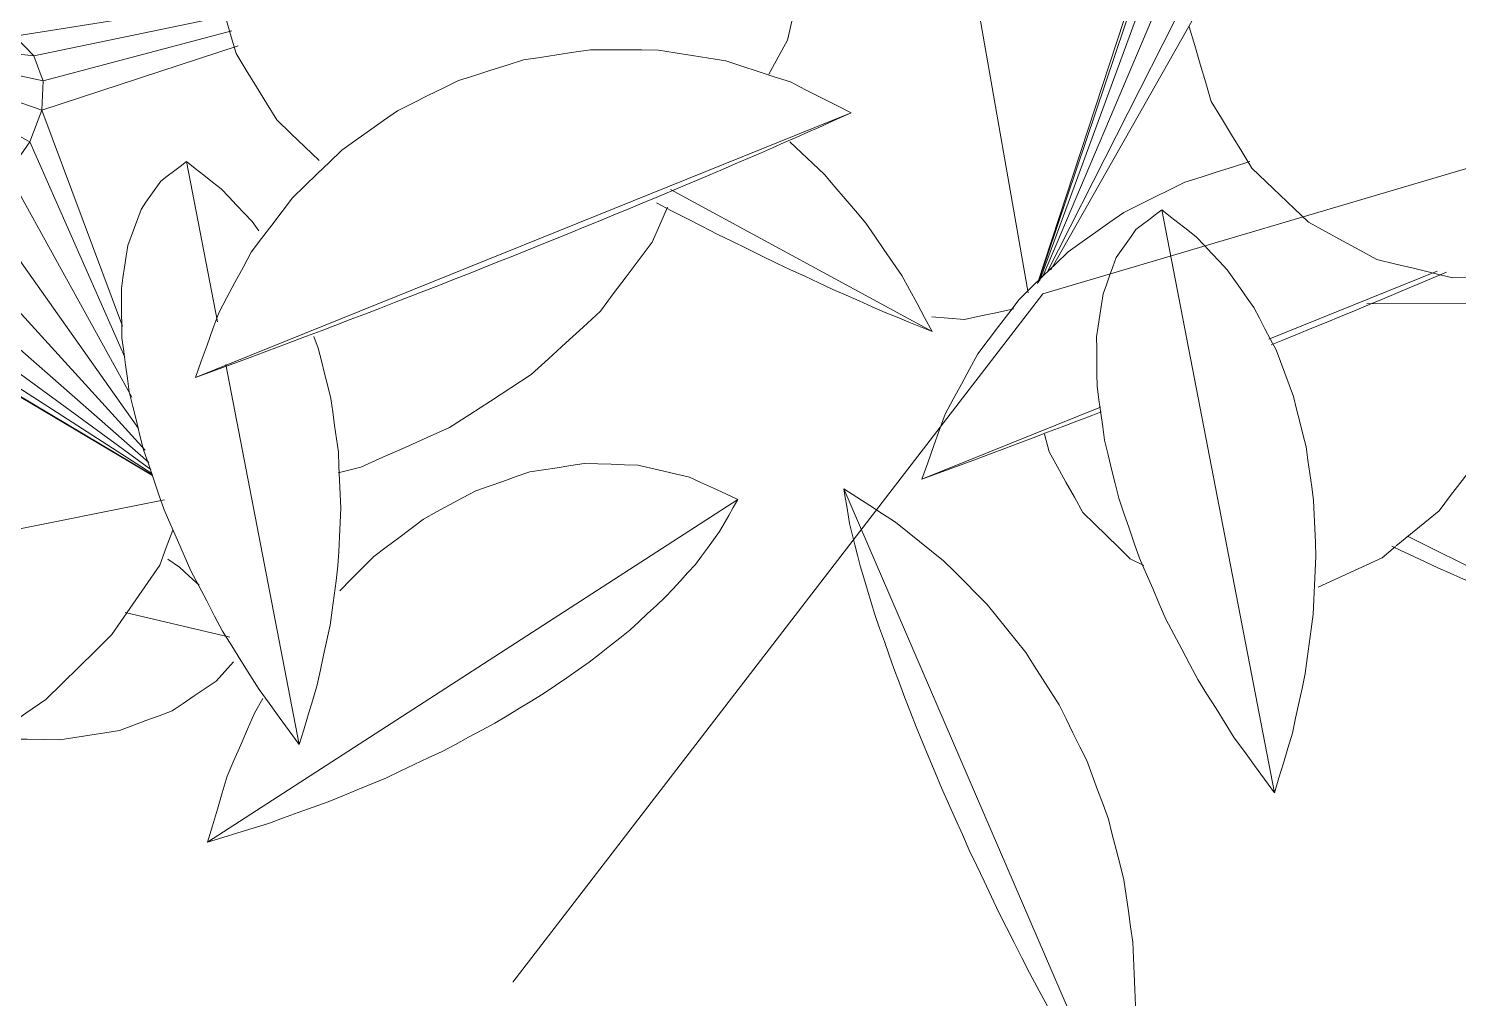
# Model space of a CAD drawing. Header units: metres. Extents: x -18.34 to -13.25, y -25.49 to -16.26.
# Drawn here: x -17.0612 to -16.9721, y -21.227 to -21.1666 of the extents above; entities that cross this region are included whole.
import ezdxf

# ---------------------------------------------------------------- set-up
doc = ezdxf.new("R2010")
doc.units = ezdxf.units.M
doc.layers.add('Importações nas famílias', color=7, linetype='Continuous', lineweight=5)
doc.layers.add('Vegetação', color=7, linetype='Continuous', lineweight=5)

# ---------------------------------------------------------------- blocks, each defined once
blk = doc.blocks.new('Planta_pergolado_12200 - plantas pergolado_skp_Component_12-V768-Pavimento 02 - Executivo')
at = {"layer": 'Importações nas famílias', "color": 9}
for p, q in [((0.53565, 0.113133), (0.531066, 0.089431)), ((0.536835, 0.088419), (0.536563, 0.087691)), ((0.53055, 0.086759), (0.528619, 0.076777)), ((0.533117, 0.081098), (0.532701, 0.08051))]:
    blk.add_line(p, q, dxfattribs=at)
at = {"layer": 'Importações nas famílias', "color": 9, "flags": 128}
for points in [[(0.533144, 0.109699), (0.533771, 0.110558), (0.534397, 0.111416), (0.535024, 0.112274), (0.53565, 0.113133)], [(0.53565, 0.113133), (0.535928, 0.112202), (0.536206, 0.111271), (0.536484, 0.110339), (0.536762, 0.109408)], [(0.53087, 0.106057), (0.531439, 0.106968), (0.532007, 0.107878), (0.532576, 0.108789), (0.533144, 0.109699)], [(0.536762, 0.109408), (0.536964, 0.108476), (0.537166, 0.107545), (0.537368, 0.106613), (0.537569, 0.105681)], [(0.528881, 0.102292), (0.529378, 0.103234), (0.529876, 0.104175), (0.530373, 0.105116), (0.53087, 0.106057)], [(0.537569, 0.105681), (0.537692, 0.104758), (0.537816, 0.103836), (0.537939, 0.102914), (0.538062, 0.101991)], [(0.527224, 0.098493), (0.527638, 0.099443), (0.528053, 0.100393), (0.528467, 0.101342), (0.528881, 0.102292)], [(0.538062, 0.101991), (0.538105, 0.101089), (0.538148, 0.100186), (0.538192, 0.099284), (0.538235, 0.098381)], [(0.525937, 0.094747), (0.526259, 0.095684), (0.526581, 0.09662), (0.526902, 0.097556), (0.527224, 0.098493)], [(0.538235, 0.098381), (0.538198, 0.097508), (0.538161, 0.096635), (0.538124, 0.095763), (0.538086, 0.09489)], [(0.525052, 0.091144), (0.525273, 0.092045), (0.525494, 0.092946), (0.525716, 0.093847), (0.525937, 0.094747)], [(0.538086, 0.09489), (0.537969, 0.094057), (0.537852, 0.093223), (0.537735, 0.09239), (0.537618, 0.091557)], [(0.524588, 0.087768), (0.524704, 0.088612), (0.52482, 0.089456), (0.524936, 0.0903), (0.525052, 0.091144)], [(0.537618, 0.091557), (0.537422, 0.090772), (0.537226, 0.089988), (0.537031, 0.089203), (0.536835, 0.088419)], [(0.524556, 0.084698), (0.524564, 0.085466), (0.524572, 0.086233), (0.52458, 0.087001), (0.524588, 0.087768)], [(0.524958, 0.082006), (0.524857, 0.082679), (0.524757, 0.083352), (0.524656, 0.084025), (0.524556, 0.084698)], [(0.525783, 0.079755), (0.525577, 0.080318), (0.525371, 0.080881), (0.525164, 0.081443), (0.524958, 0.082006)], [(0.532701, 0.08051), (0.532221, 0.080001), (0.53174, 0.079491), (0.53126, 0.078982), (0.53078, 0.078473)], [(0.527013, 0.077998), (0.526706, 0.078438), (0.526398, 0.078877), (0.526091, 0.079316), (0.525783, 0.079755)], [(0.53078, 0.078473), (0.530239, 0.078049), (0.529699, 0.077625), (0.529159, 0.077201), (0.528619, 0.076777)], [(0.528619, 0.076777), (0.528218, 0.077082), (0.527816, 0.077388), (0.527415, 0.077693), (0.527013, 0.077998)]]:
    blk.add_lwpolyline(points, dxfattribs=at)
blk = doc.blocks.new('Planta_pergolado_12200 - plantas pergolado_skp_Component_12-V769-Pavimento 02 - Executivo')
at = {"layer": 'Importações nas famílias', "color": 9}
blk.add_line((0.575112, 0.087381), (0.5588, 0.078517), dxfattribs=at)
at = {"layer": 'Importações nas famílias', "color": 9, "flags": 128}
for points in [[(0.572186, 0.086186), (0.572917, 0.086484), (0.573649, 0.086783), (0.57438, 0.087082), (0.575112, 0.087381)], [(0.575112, 0.087381), (0.574639, 0.086507), (0.574165, 0.085634), (0.573692, 0.08476), (0.573218, 0.083887)], [(0.568923, 0.084749), (0.569739, 0.085109), (0.570554, 0.085468), (0.57137, 0.085827), (0.572186, 0.086186)], [(0.565402, 0.083106), (0.566282, 0.083517), (0.567163, 0.083928), (0.568043, 0.084339), (0.568923, 0.084749)], [(0.573218, 0.083887), (0.572656, 0.083068), (0.572094, 0.082249), (0.571533, 0.08143), (0.570971, 0.080611)], [(0.561704, 0.081294), (0.562628, 0.081747), (0.563553, 0.0822), (0.564477, 0.082653), (0.565402, 0.083106)], [(0.557916, 0.079357), (0.558863, 0.079841), (0.55981, 0.080325), (0.560757, 0.08081), (0.561704, 0.081294)], [(0.570971, 0.080611), (0.570327, 0.079855), (0.569683, 0.0791), (0.569039, 0.078344), (0.568396, 0.077589)], [(0.568396, 0.077589), (0.567677, 0.076905), (0.566958, 0.076222), (0.56624, 0.075538)]]:
    blk.add_lwpolyline(points, dxfattribs=at)
blk = doc.blocks.new('Planta_pergolado_12200 - plantas pergolado_skp_Component_17-V3016-Pavimento 02 - Executivo')
at = {"layer": 'Importações nas famílias', "color": 9, "flags": 128}
for points in [[(0.56722, -0.064466), (0.566935, -0.065648), (0.56665, -0.066831), (0.566366, -0.068013), (0.566081, -0.069195)], [(0.53171, -0.070028), (0.531366, -0.068861), (0.531022, -0.067694), (0.530678, -0.066527), (0.530335, -0.06536)], [(0.566081, -0.069195), (0.565501, -0.070263), (0.56492, -0.071331)], [(0.534244, -0.074182), (0.533611, -0.073143), (0.532977, -0.072105), (0.532344, -0.071066), (0.53171, -0.070028)], [(0.536885, -0.076699), (0.536005, -0.07586), (0.535124, -0.075021), (0.534244, -0.074182)]]:
    blk.add_lwpolyline(points, dxfattribs=at)
blk = doc.blocks.new('Planta_pergolado_12200 - plantas pergolado_skp_Component_16-V3017-Pavimento 02 - Executivo')
blk.add_blockref('Planta_pergolado_12200 - plantas pergolado_skp_Component_17-V3016-Pavimento 02 - Executivo', (0, 0))
at = {"extrusion": (0, 0, -1), "zscale": -1, "rotation": 180}
for name in ['Planta_pergolado_12200 - plantas pergolado_skp_Component_12-V769-Pavimento 02 - Executivo', 'Planta_pergolado_12200 - plantas pergolado_skp_Component_12-V768-Pavimento 02 - Executivo']:
    blk.add_blockref(name, (0, 0), dxfattribs=at)
blk = doc.blocks.new('Planta_pergolado_12200 - plantas pergolado_skp_Component_12-V581-Pavimento 02 - Executivo')
at = {"layer": 'Importações nas famílias', "color": 9}
blk.add_line((0.287062, 0.249305), (0.327945, 0.232805), dxfattribs=at)
at = {"layer": 'Importações nas famílias', "color": 9, "flags": 128}
for points in [[(0.288505, 0.24527), (0.288144, 0.246278), (0.287783, 0.247287), (0.287422, 0.248296), (0.287062, 0.249305)], [(0.287062, 0.249305), (0.287911, 0.248994), (0.28876, 0.248682), (0.289609, 0.248371), (0.290459, 0.248059)], [(0.290459, 0.248059), (0.291342, 0.247729), (0.292225, 0.247399), (0.293108, 0.247069), (0.293991, 0.246738)], [(0.293991, 0.246738), (0.294898, 0.246393), (0.295805, 0.246047), (0.296712, 0.245702), (0.297619, 0.245357)], [(0.290539, 0.241506), (0.29003, 0.242447), (0.289522, 0.243388), (0.289013, 0.244329), (0.288505, 0.24527)], [(0.297619, 0.245357), (0.29854, 0.245), (0.299461, 0.244643), (0.300382, 0.244286), (0.301303, 0.243929)], [(0.301303, 0.243929), (0.302227, 0.243565), (0.303152, 0.243201), (0.304076, 0.242837), (0.305001, 0.242473)], [(0.305001, 0.242473), (0.305919, 0.242105), (0.306837, 0.241738), (0.307755, 0.24137), (0.308673, 0.241003)], [(0.293118, 0.238101), (0.292473, 0.238952), (0.291828, 0.239803), (0.291184, 0.240654), (0.290539, 0.241506)], [(0.308673, 0.241003), (0.309574, 0.240636), (0.310476, 0.240269), (0.311377, 0.239902), (0.312278, 0.239536)], [(0.312278, 0.239536), (0.313153, 0.239174), (0.314027, 0.238812), (0.314902, 0.23845), (0.315776, 0.238088)], [(0.29618, 0.235136), (0.295414, 0.235877), (0.294649, 0.236618), (0.293883, 0.23736), (0.293118, 0.238101)], [(0.315776, 0.238088), (0.316614, 0.237735), (0.317452, 0.237382), (0.31829, 0.237029), (0.319128, 0.236675)], [(0.319128, 0.236675), (0.31992, 0.236335), (0.320712, 0.235995), (0.321504, 0.235655), (0.322296, 0.235314)], [(0.299653, 0.23268), (0.298785, 0.233294), (0.297916, 0.233908), (0.297048, 0.234522), (0.29618, 0.235136)], [(0.322296, 0.235314), (0.323034, 0.23499), (0.323771, 0.234667), (0.324509, 0.234343), (0.325246, 0.234019)], [(0.325246, 0.234019), (0.325921, 0.233715), (0.326595, 0.233412), (0.32727, 0.233108), (0.327945, 0.232805)], [(0.303457, 0.230791), (0.302506, 0.231263), (0.301555, 0.231735), (0.300604, 0.232208), (0.299653, 0.23268)], [(0.327945, 0.232805), (0.326997, 0.232324), (0.326049, 0.231843), (0.325101, 0.231363), (0.324153, 0.230882)], [(0.307501, 0.229512), (0.30649, 0.229832), (0.305479, 0.230152), (0.304468, 0.230471), (0.303457, 0.230791)], [(0.324153, 0.230882), (0.323144, 0.230553), (0.322135, 0.230225), (0.321126, 0.229896), (0.320117, 0.229568)], [(0.311692, 0.228875), (0.310644, 0.229034), (0.309597, 0.229194), (0.308549, 0.229353), (0.307501, 0.229512)], [(0.320117, 0.229568), (0.31907, 0.229399), (0.318023, 0.229231), (0.316977, 0.229062), (0.31593, 0.228894)], [(0.31593, 0.228894), (0.314871, 0.228889), (0.313811, 0.228884), (0.312752, 0.22888), (0.311692, 0.228875)]]:
    blk.add_lwpolyline(points, dxfattribs=at)
blk = doc.blocks.new('Planta_pergolado_12200 - plantas pergolado_skp_Component_12-V565-Pavimento 02 - Executivo')
at = {"layer": 'Importações nas famílias', "color": 9}
blk.add_line((0.01251, 0.297857), (0.005479, 0.261501), dxfattribs=at)
at = {"layer": 'Importações nas famílias', "color": 9, "flags": 128}
for points in [[(0.010004, 0.294424), (0.010631, 0.295282), (0.011257, 0.29614), (0.011884, 0.296999), (0.01251, 0.297857)], [(0.01251, 0.297857), (0.012788, 0.296926), (0.013066, 0.295995), (0.013344, 0.295064), (0.013622, 0.294133)], [(0.00773, 0.290782), (0.008299, 0.291692), (0.008867, 0.292603), (0.009436, 0.293513), (0.010004, 0.294424)], [(0.013622, 0.294133), (0.013824, 0.293201), (0.014026, 0.292269), (0.014228, 0.291337), (0.014429, 0.290405)], [(0.005741, 0.287017), (0.006238, 0.287958), (0.006736, 0.288899), (0.007233, 0.28984), (0.00773, 0.290782)], [(0.014429, 0.290405), (0.014552, 0.289483), (0.014676, 0.28856), (0.014799, 0.287638), (0.014922, 0.286716)], [(0.004084, 0.283217), (0.004498, 0.284167), (0.004913, 0.285117), (0.005327, 0.286067), (0.005741, 0.287017)], [(0.014922, 0.286716), (0.014965, 0.285813), (0.015008, 0.28491), (0.015052, 0.284008), (0.015095, 0.283105)], [(0.002797, 0.279472), (0.003119, 0.280408), (0.003441, 0.281344), (0.003762, 0.282281), (0.004084, 0.283217)], [(0.015095, 0.283105), (0.015058, 0.282232), (0.015021, 0.28136), (0.014984, 0.280487), (0.014946, 0.279614)], [(0.001912, 0.275869), (0.002133, 0.276769), (0.002354, 0.27767), (0.002576, 0.278571), (0.002797, 0.279472)], [(0.014946, 0.279614), (0.014829, 0.278781), (0.014712, 0.277948), (0.014595, 0.277114), (0.014478, 0.276281)], [(0.001448, 0.272493), (0.001564, 0.273337), (0.00168, 0.274181), (0.001796, 0.275025), (0.001912, 0.275869)], [(0.014478, 0.276281), (0.014282, 0.275496), (0.014086, 0.274712), (0.013891, 0.273927), (0.013695, 0.273143)], [(0.013695, 0.273143), (0.013423, 0.272416), (0.01315, 0.271689), (0.012878, 0.270962), (0.012606, 0.270235)], [(0.001416, 0.269422), (0.001424, 0.27019), (0.001432, 0.270957), (0.00144, 0.271725), (0.001448, 0.272493)], [(0.012606, 0.270235), (0.01226, 0.269573), (0.011914, 0.268912), (0.011568, 0.26825), (0.011223, 0.267589)], [(0.001818, 0.26673), (0.001717, 0.267403), (0.001617, 0.268076), (0.001516, 0.268749), (0.001416, 0.269422)], [(0.011223, 0.267589), (0.010807, 0.267), (0.010392, 0.266411), (0.009977, 0.265823), (0.009561, 0.265234)], [(0.002643, 0.264479), (0.002437, 0.265042), (0.002231, 0.265605), (0.002024, 0.266168), (0.001818, 0.26673)], [(0.009561, 0.265234), (0.009081, 0.264725), (0.0086, 0.264216), (0.00812, 0.263707), (0.00764, 0.263197)], [(0.003873, 0.262723), (0.003566, 0.263162), (0.003258, 0.263601), (0.002951, 0.26404), (0.002643, 0.264479)], [(0.00764, 0.263197), (0.007099, 0.262773), (0.006559, 0.262349), (0.006019, 0.261925), (0.005479, 0.261501)], [(0.005479, 0.261501), (0.005078, 0.261807), (0.004676, 0.262112), (0.004275, 0.262417), (0.003873, 0.262723)]]:
    blk.add_lwpolyline(points, dxfattribs=at)
blk = doc.blocks.new('Planta_pergolado_12200 - plantas pergolado_skp_Component_17-V3029-Pavimento 02 - Executivo')
at = {"layer": 'Importações nas famílias', "color": 9, "flags": 128}
for points in [[(0.592515, -0.073039), (0.592171, -0.071872), (0.591827, -0.070705), (0.591483, -0.069538), (0.591139, -0.06837)], [(0.595049, -0.077193), (0.594416, -0.076154), (0.593782, -0.075116), (0.593148, -0.074077), (0.592515, -0.073039)], [(0.59857, -0.080549), (0.59769, -0.07971), (0.596809, -0.078871), (0.595929, -0.078032), (0.595049, -0.077193)], [(0.602837, -0.082879), (0.60177, -0.082297), (0.600703, -0.081714), (0.599636, -0.081132), (0.59857, -0.080549)], [(0.607559, -0.084025), (0.606378, -0.083738), (0.605198, -0.083452), (0.604017, -0.083166), (0.602837, -0.082879)], [(0.612415, -0.083907), (0.611201, -0.083937), (0.609987, -0.083966), (0.608773, -0.083995), (0.607559, -0.084025)]]:
    blk.add_lwpolyline(points, dxfattribs=at)
blk = doc.blocks.new('Planta_pergolado_12200 - plantas pergolado_skp_Component_16-V3030-Pavimento 02 - Executivo')
blk.add_blockref('Planta_pergolado_12200 - plantas pergolado_skp_Component_17-V3029-Pavimento 02 - Executivo', (0, 0))
at = {"extrusion": (0, 0, -1), "rotation": 180}
for name, p, zscale in [('Planta_pergolado_12200 - plantas pergolado_skp_Component_12-V581-Pavimento 02 - Executivo', (-0.242118, 0.159072), -1), ('Planta_pergolado_12200 - plantas pergolado_skp_Component_12-V565-Pavimento 02 - Executivo', (-0.583945, 0.181713), -0.9999999999999998)]:
    blk.add_blockref(name, p, dxfattribs=dict(at, zscale=zscale))
blk = doc.blocks.new('Planta_pergolado_12200 - plantas pergolado_skp_Component_12-V592-Pavimento 02 - Executivo')
at = {"layer": 'Importações nas famílias', "color": 9}
for p, q in [((0.332351, 0.255643), (0.343477, 0.251153)), ((0.342909, 0.251694), (0.343528, 0.251455)), ((0.353982, 0.246913), (0.364483, 0.242675)), ((0.364418, 0.243013), (0.365062, 0.242737))]:
    blk.add_line(p, q, dxfattribs=at)
at = {"layer": 'Importações nas famílias', "color": 9, "flags": 128}
for points in [[(0.333794, 0.251608), (0.333434, 0.252616), (0.333073, 0.253625), (0.332712, 0.254634), (0.332351, 0.255643)], [(0.332351, 0.255643), (0.333201, 0.255332), (0.33405, 0.25502), (0.334899, 0.254709), (0.335748, 0.254397)], [(0.335748, 0.254397), (0.336631, 0.254067), (0.337514, 0.253737), (0.338397, 0.253407), (0.33928, 0.253076)], [(0.33928, 0.253076), (0.340187, 0.252731), (0.341095, 0.252385), (0.342002, 0.25204), (0.342909, 0.251694)], [(0.335829, 0.247843), (0.33532, 0.248785), (0.334812, 0.249726), (0.334303, 0.250667), (0.333794, 0.251608)], [(0.338407, 0.244439), (0.337763, 0.24529), (0.337118, 0.246141), (0.336474, 0.246992), (0.335829, 0.247843)], [(0.354119, 0.247277), (0.354864, 0.246974), (0.355766, 0.246607), (0.356667, 0.24624), (0.357568, 0.245874)], [(0.357568, 0.245874), (0.358442, 0.245512), (0.359317, 0.24515), (0.360191, 0.244788), (0.361066, 0.244426)], [(0.341469, 0.241474), (0.340704, 0.242215), (0.339938, 0.242956), (0.339173, 0.243698), (0.338407, 0.244439)], [(0.361066, 0.244426), (0.361904, 0.244073), (0.362742, 0.24372), (0.36358, 0.243367), (0.364418, 0.243013)], [(0.344943, 0.239018), (0.344075, 0.239632), (0.343206, 0.240246), (0.342338, 0.24086), (0.341469, 0.241474)], [(0.348747, 0.237129), (0.347796, 0.237601), (0.346845, 0.238073), (0.345894, 0.238546), (0.344943, 0.239018)], [(0.352791, 0.23585), (0.35178, 0.23617), (0.350769, 0.23649), (0.349758, 0.236809), (0.348747, 0.237129)]]:
    blk.add_lwpolyline(points, dxfattribs=at)
blk = doc.blocks.new('Planta_pergolado_12200 - plantas pergolado_skp_Component_16-V3036-Pavimento 02 - Executivo')
at = {"extrusion": (0, 0, -1), "zscale": -1, "rotation": 180}
blk.add_blockref('Planta_pergolado_12200 - plantas pergolado_skp_Component_12-V592-Pavimento 02 - Executivo', (-0.242118, 0.159072), dxfattribs=at)
blk = doc.blocks.new('Planta_pergolado_12200 - plantas pergolado_skp_-V3068-Pavimento 02 - Executivo')
at = {"layer": 'Importações nas famílias', "color": 9}
for p, q in [((0.582017, -0.085018), (0.61969, -0.073879)), ((0.548964, -0.127941), (0.582017, -0.085018))]:
    blk.add_line(p, q, dxfattribs=at)
for name in ['Planta_pergolado_12200 - plantas pergolado_skp_Component_16-V3017-Pavimento 02 - Executivo', 'Planta_pergolado_12200 - plantas pergolado_skp_Component_16-V3030-Pavimento 02 - Executivo', 'Planta_pergolado_12200 - plantas pergolado_skp_Component_16-V3036-Pavimento 02 - Executivo']:
    blk.add_blockref(name, (0, 0))
blk = doc.blocks.new('Planta_pergolado_12200 - plantas pergolado_skp_-V3129-Pavimento 02 - Executivo')
blk.add_blockref('Planta_pergolado_12200 - plantas pergolado_skp_-V3068-Pavimento 02 - Executivo', (0, 0))
blk = doc.blocks.new('Planta_pergolado_12200 - plantas pergolado_skp_Component_12-V1325-Pavimento 02 - Executivo')
at = {"layer": 'Importações nas famílias', "color": 9}
for p, q in [((0.529927, 0.119221), (0.562989, 0.097838)), ((0.533379, 0.110266), (0.532848, 0.111178))]:
    blk.add_line(p, q, dxfattribs=at)
at = {"layer": 'Importações nas famílias', "color": 9, "flags": 128}
for points in [[(0.531152, 0.115106), (0.530846, 0.116135), (0.53054, 0.117163), (0.530233, 0.118192), (0.529927, 0.119221)], [(0.529927, 0.119221), (0.530876, 0.118927), (0.531825, 0.118633), (0.532774, 0.118339), (0.533723, 0.118045)], [(0.533723, 0.118045), (0.534655, 0.117709), (0.535588, 0.117372), (0.536521, 0.117036), (0.537453, 0.116699)], [(0.537453, 0.116699), (0.53836, 0.116324), (0.539266, 0.115948), (0.540172, 0.115573), (0.541078, 0.115197)], [(0.532848, 0.111178), (0.532424, 0.11216), (0.532, 0.113142), (0.531576, 0.114124), (0.531152, 0.115106)], [(0.541078, 0.115197), (0.541947, 0.114787), (0.542817, 0.114377), (0.543686, 0.113967), (0.544556, 0.113557)], [(0.544556, 0.113557), (0.545379, 0.113116), (0.546202, 0.112676), (0.547025, 0.112236), (0.547848, 0.111795)], [(0.547848, 0.111795), (0.548615, 0.111329), (0.549383, 0.110864), (0.550151, 0.110398), (0.550918, 0.109932)], [(0.550918, 0.109932), (0.551622, 0.109447), (0.552326, 0.108961), (0.553029, 0.108475), (0.553733, 0.107989)], [(0.553733, 0.107989), (0.554365, 0.107489), (0.554996, 0.106988), (0.555628, 0.106487), (0.55626, 0.105987)], [(0.55626, 0.105987), (0.556813, 0.105477), (0.557366, 0.104967), (0.557919, 0.104458), (0.558472, 0.103948)], [(0.540306, 0.101403), (0.539599, 0.102113), (0.538892, 0.102824), (0.538185, 0.103535)], [(0.558472, 0.103948), (0.55894, 0.103435), (0.559408, 0.102921), (0.559876, 0.102408), (0.560344, 0.101895)], [(0.560344, 0.101895), (0.560722, 0.101384), (0.561099, 0.100873), (0.561477, 0.100362), (0.561855, 0.099851)], [(0.543388, 0.099069), (0.542617, 0.099652), (0.541847, 0.100236), (0.541076, 0.100819), (0.540306, 0.101403)], [(0.561855, 0.099851), (0.562138, 0.099348), (0.562422, 0.098844), (0.562705, 0.098341), (0.562989, 0.097838)], [(0.546652, 0.097298), (0.545836, 0.097741), (0.54502, 0.098183), (0.544204, 0.098626), (0.543388, 0.099069)], [(0.550023, 0.096132), (0.549181, 0.096423), (0.548338, 0.096715), (0.547495, 0.097007), (0.546652, 0.097298)], [(0.562989, 0.097838), (0.562237, 0.097494), (0.561485, 0.09715), (0.560733, 0.096805), (0.559981, 0.096461)], [(0.559981, 0.096461), (0.559177, 0.096273), (0.558374, 0.096085), (0.55757, 0.095897), (0.556767, 0.095709)], [(0.553421, 0.095598), (0.552572, 0.095731), (0.551722, 0.095865), (0.550873, 0.095998), (0.550023, 0.096132)], [(0.556767, 0.095709), (0.55593, 0.095681), (0.555094, 0.095653), (0.554258, 0.095626), (0.553421, 0.095598)]]:
    blk.add_lwpolyline(points, dxfattribs=at)
blk = doc.blocks.new('Planta_pergolado_12200 - plantas pergolado_skp_Component_12-V1299-Pavimento 02 - Executivo')
at = {"layer": 'Importações nas famílias', "color": 9}
blk.add_line((0.705007, 0.174448), (0.68773, 0.134397), dxfattribs=at)
at = {"layer": 'Importações nas famílias', "color": 9, "flags": 128}
for points in [[(0.703163, 0.171482), (0.703624, 0.172223), (0.704085, 0.172965), (0.704546, 0.173706), (0.705007, 0.174448)], [(0.705007, 0.174448), (0.705171, 0.173471), (0.705335, 0.172495), (0.7055, 0.171519), (0.705664, 0.170543)], [(0.701251, 0.168166), (0.701729, 0.168995), (0.702207, 0.169824), (0.702685, 0.170653), (0.703163, 0.171482)], [(0.705664, 0.170543), (0.705727, 0.169557), (0.70579, 0.168572), (0.705853, 0.167587), (0.705916, 0.166601)], [(0.699317, 0.164577), (0.6998, 0.165475), (0.700284, 0.166372), (0.700768, 0.167269), (0.701251, 0.168166)], [(0.705916, 0.166601), (0.705877, 0.165618), (0.705838, 0.164634), (0.705799, 0.163651), (0.70576, 0.162667)], [(0.697405, 0.160801), (0.697883, 0.161745), (0.698361, 0.162689), (0.698839, 0.163633), (0.699317, 0.164577)], [(0.70576, 0.162667), (0.70562, 0.161697), (0.705479, 0.160726), (0.705339, 0.159755), (0.705198, 0.158784)], [(0.69556, 0.156924), (0.696021, 0.157893), (0.696482, 0.158862), (0.696943, 0.159831), (0.697405, 0.160801)], [(0.705198, 0.158784), (0.704958, 0.157837), (0.704717, 0.15689), (0.704477, 0.155942), (0.704237, 0.154995)], [(0.693826, 0.153038), (0.69426, 0.15401), (0.694693, 0.154981), (0.695127, 0.155953), (0.69556, 0.156924)], [(0.704237, 0.154995), (0.703899, 0.154082), (0.703561, 0.153169), (0.703224, 0.152255), (0.702886, 0.151342)], [(0.692244, 0.149235), (0.692639, 0.150186), (0.693035, 0.151137), (0.69343, 0.152088), (0.693826, 0.153038)], [(0.702886, 0.151342), (0.702455, 0.150473), (0.702024, 0.149604), (0.701593, 0.148735), (0.701162, 0.147866)], [(0.690849, 0.145604), (0.691198, 0.146512), (0.691546, 0.14742), (0.691895, 0.148328), (0.692244, 0.149235)], [(0.701162, 0.147866), (0.700642, 0.147051), (0.700122, 0.146236), (0.699602, 0.145421), (0.699082, 0.144605)], [(0.689676, 0.142229), (0.68997, 0.143073), (0.690263, 0.143917), (0.690556, 0.14476), (0.690849, 0.145604)], [(0.699082, 0.144605), (0.698479, 0.143853), (0.697876, 0.143101), (0.697273, 0.142348), (0.696671, 0.141596)], [(0.688752, 0.139191), (0.688983, 0.13995), (0.689214, 0.14071), (0.689445, 0.14147), (0.689676, 0.142229)], [(0.696671, 0.141596), (0.695992, 0.140915), (0.695313, 0.140234), (0.694633, 0.139553), (0.693954, 0.138872)], [(0.688099, 0.136559), (0.688262, 0.137217), (0.688425, 0.137875), (0.688589, 0.138533), (0.688752, 0.139191)], [(0.693954, 0.138872), (0.693207, 0.13827), (0.692459, 0.137668), (0.691711, 0.137066), (0.690963, 0.136463)], [(0.68773, 0.134397), (0.687822, 0.134937), (0.687914, 0.135478), (0.688006, 0.136018), (0.688099, 0.136559)], [(0.690963, 0.136463), (0.690155, 0.135947), (0.689347, 0.13543), (0.688539, 0.134913), (0.68773, 0.134397)]]:
    blk.add_lwpolyline(points, dxfattribs=at)
blk = doc.blocks.new('Planta_pergolado_12200 - plantas pergolado_skp_Component_12-V1326-Pavimento 02 - Executivo')
at = {"layer": 'Importações nas famílias', "color": 9}
for p, q in [((0.615091, 0.105278), (0.60474, 0.10014)), ((0.60377, 0.100755), (0.604383, 0.101053))]:
    blk.add_line(p, q, dxfattribs=at)
at = {"layer": 'Importações nas famílias', "color": 9, "flags": 128}
for points in [[(0.615091, 0.105278), (0.614684, 0.10447), (0.614276, 0.103663), (0.613868, 0.102855), (0.613461, 0.102047)], [(0.613926, 0.105026), (0.614218, 0.105089), (0.614509, 0.105152), (0.6148, 0.105215), (0.615091, 0.105278)], [(0.610035, 0.103596), (0.610583, 0.103812), (0.611131, 0.104028), (0.61168, 0.104244), (0.612228, 0.104461)], [(0.612228, 0.104461), (0.612652, 0.104602), (0.613077, 0.104743), (0.613502, 0.104885), (0.613926, 0.105026)], [(0.6074, 0.102451), (0.608058, 0.102737), (0.608717, 0.103023), (0.609376, 0.103309), (0.610035, 0.103596)], [(0.604383, 0.101053), (0.605137, 0.101403), (0.605891, 0.101752), (0.606646, 0.102101), (0.6074, 0.102451)], [(0.613461, 0.102047), (0.612967, 0.101297), (0.612474, 0.100548), (0.611981, 0.099798), (0.611487, 0.099048)], [(0.611487, 0.099048), (0.610914, 0.098365), (0.61034, 0.097682), (0.609767, 0.096998), (0.609193, 0.096315)]]:
    blk.add_lwpolyline(points, dxfattribs=at)
blk = doc.blocks.new('Planta_pergolado_12200 - plantas pergolado_skp_Component_17-V3352-Pavimento 02 - Executivo')
at = {"layer": 'Importações nas famílias', "color": 9}
for p, q in [((0.581686, -0.084373), (0.588501, -0.063587)), ((0.581709, -0.084343), (0.588669, -0.063686)), ((0.58937, -0.063633), (0.581792, -0.084233)), ((0.590556, -0.06376), (0.582024, -0.083885)), ((0.591083, -0.064706), (0.590556, -0.06376)), ((0.57769, -0.065576), (0.581102, -0.084962)), ((0.591193, -0.06608), (0.582265, -0.083711)), ((0.591382, -0.067869), (0.582499, -0.083517)), ((0.612648, -0.085603), (0.611179, -0.083779)), ((0.612648, -0.085603), (0.611395, -0.083746)), ((0.612648, -0.085603), (0.611606, -0.083712)), ((0.612648, -0.085603), (0.611787, -0.083684)), ((0.612648, -0.085603), (0.611924, -0.083663)), ((0.612013, -0.083649), (0.612648, -0.085603)), ((0.612648, -0.085603), (0.613482, -0.083419)), ((0.612648, -0.085603), (0.610793, -0.08384)), ((0.612648, -0.085603), (0.610794, -0.08384)), ((0.612648, -0.085603), (0.610858, -0.08383)), ((0.612648, -0.085603), (0.610991, -0.083809)), ((0.612648, -0.085603), (0.602208, -0.085648)), ((0.582399, -0.094874), (0.58212, -0.093773)), ((0.588297, -0.101967), (0.587456, -0.101544)), ((0.604007, -0.10078), (0.603161, -0.101476))]:
    blk.add_line(p, q, dxfattribs=at)
at = {"layer": 'Importações nas famílias', "color": 9, "flags": 128}
for points in [[(0.634573, -0.070252), (0.634265, -0.071426), (0.633957, -0.072601), (0.633649, -0.073775)], [(0.633649, -0.073775), (0.633097, -0.074854), (0.632544, -0.075934), (0.631992, -0.077013), (0.631439, -0.078092)], [(0.631439, -0.078092), (0.63068, -0.079003), (0.629921, -0.079913), (0.629212, -0.080763)], [(0.623737, -0.084856), (0.622729, -0.085258), (0.621722, -0.085661), (0.620715, -0.086064)], [(0.577118, -0.086626), (0.576106, -0.086536), (0.575093, -0.086447)], [(0.580208, -0.08596), (0.579178, -0.086182), (0.578148, -0.086404), (0.577118, -0.086626)], [(0.612648, -0.085603), (0.612392, -0.086787), (0.612136, -0.087971), (0.61188, -0.089155), (0.611624, -0.090339)], [(0.616589, -0.086456), (0.615604, -0.086243), (0.614618, -0.086029), (0.613633, -0.085816), (0.612648, -0.085603)], [(0.620715, -0.086064), (0.619683, -0.086162), (0.618652, -0.08626), (0.617621, -0.086358), (0.616589, -0.086456)], [(0.611624, -0.090339), (0.611118, -0.091444), (0.610612, -0.092548), (0.610106, -0.093653), (0.6096, -0.094757)], [(0.584503, -0.098651), (0.583977, -0.097707), (0.583451, -0.096763), (0.582925, -0.095818), (0.582399, -0.094874)], [(0.6096, -0.094757), (0.608878, -0.095707), (0.608156, -0.096656), (0.607435, -0.097606), (0.606713, -0.098556)], [(0.587456, -0.101544), (0.586718, -0.100821), (0.58598, -0.100098), (0.585241, -0.099374), (0.584503, -0.098651)], [(0.606713, -0.098556), (0.605825, -0.099286), (0.604937, -0.100016), (0.604049, -0.100746)], [(0.603161, -0.101476), (0.602166, -0.101937), (0.601172, -0.102398), (0.600178, -0.102859), (0.599184, -0.10332)]]:
    blk.add_lwpolyline(points, dxfattribs=at)
blk = doc.blocks.new('Planta_pergolado_12200 - plantas pergolado_skp_Component_16-V3353-Pavimento 02 - Executivo')
blk.add_blockref('Planta_pergolado_12200 - plantas pergolado_skp_Component_17-V3352-Pavimento 02 - Executivo', (0, 0))
at = {"extrusion": (0, 0, -1), "rotation": 180}
for name, p, zscale in [('Planta_pergolado_12200 - plantas pergolado_skp_Component_12-V1325-Pavimento 02 - Executivo', (0, 0), -1), ('Planta_pergolado_12200 - plantas pergolado_skp_Component_12-V1326-Pavimento 02 - Executivo', (0, 0), -0.9999999999999999), ('Planta_pergolado_12200 - plantas pergolado_skp_Component_12-V1299-Pavimento 02 - Executivo', (0.118134, 0.037209), -1)]:
    blk.add_blockref(name, p, dxfattribs=dict(at, zscale=zscale))
blk = doc.blocks.new('Planta_pergolado_12200 - plantas pergolado_skp_Component_12-V2471-Pavimento 02 - Executivo')
at = {"layer": 'Importações nas famílias', "color": 9}
for p, q in [((0.531314, 0.10644), (0.524789, 0.10489)), ((0.528171, 0.102065), (0.527449, 0.101568))]:
    blk.add_line(p, q, dxfattribs=at)
at = {"layer": 'Importações nas famílias', "color": 9, "flags": 128}
for points in [[(0.516641, 0.112766), (0.517663, 0.112784), (0.518684, 0.112803), (0.519705, 0.112821), (0.520726, 0.11284)], [(0.520726, 0.11284), (0.521657, 0.112693), (0.522588, 0.112547), (0.523519, 0.112401), (0.524449, 0.112254)], [(0.524449, 0.112254), (0.525268, 0.111946), (0.526086, 0.111638), (0.526905, 0.111331), (0.527723, 0.111023)], [(0.527723, 0.111023), (0.52841, 0.110561), (0.529097, 0.110098), (0.529784, 0.109636), (0.530471, 0.109174)], [(0.530471, 0.109174), (0.53101, 0.108568), (0.531549, 0.107963)], [(0.529399, 0.103182), (0.528785, 0.102623), (0.528171, 0.102065)]]:
    blk.add_lwpolyline(points, dxfattribs=at)
blk = doc.blocks.new('Planta_pergolado_12200 - plantas pergolado_skp_Component_17-V3370-Pavimento 02 - Executivo')
at = {"layer": 'Importações nas famílias', "color": 9}
for p, q in [((0.530896, -0.066893), (0.517917, -0.068965)), ((0.531022, -0.067706), (0.519107, -0.070176)), ((0.519677, -0.071749), (0.531434, -0.068622)), ((0.50801, -0.06944), (0.519588, -0.073579)), ((0.519677, -0.071749), (0.508354, -0.069274)), ((0.509125, -0.069121), (0.519107, -0.070176)), ((0.519107, -0.070176), (0.517917, -0.068965)), ((0.507709, -0.069586), (0.518846, -0.075538)), ((0.519562, -0.071433), (0.519107, -0.070176)), ((0.519588, -0.073579), (0.531846, -0.069553)), ((0.519562, -0.071433), (0.519677, -0.071749)), ((0.519677, -0.071749), (0.519588, -0.073579)), ((0.519588, -0.073579), (0.518846, -0.075538)), ((0.519588, -0.073579), (0.524634, -0.087037)), ((0.518846, -0.075538), (0.517501, -0.077495)), ((0.524782, -0.088973), (0.518846, -0.075538)), ((0.525207, -0.091459), (0.517501, -0.077495)), ((0.525633, -0.093416), (0.515646, -0.079316)), ((0.526036, -0.094779), (0.513406, -0.080877)), ((0.526501, -0.096351), (0.503133, -0.08249)), ((0.526392, -0.095981), (0.508401, -0.082817)), ((0.526262, -0.095544), (0.510935, -0.082071)), ((0.526463, -0.096224), (0.505976, -0.083065)), ((0.526498, -0.09634), (0.50926, -0.086043)), ((0.539477, -0.095829), (0.538076, -0.096189)), ((0.527236, -0.097861), (0.486096, -0.106102))]:
    blk.add_line(p, q, dxfattribs=at)
at = {"layer": 'Importações nas famílias', "color": 9, "flags": 128}
for points in [[(0.558611, -0.079621), (0.55813, -0.080713), (0.557649, -0.081805)], [(0.557649, -0.081805), (0.556842, -0.082881), (0.556036, -0.083957), (0.555229, -0.085032), (0.554422, -0.086108)], [(0.554422, -0.086108), (0.553345, -0.087094), (0.552267, -0.08808), (0.55119, -0.089066), (0.550113, -0.090052)], [(0.550113, -0.090052), (0.548839, -0.090881), (0.547564, -0.09171), (0.54629, -0.092539), (0.545015, -0.093368)], [(0.545015, -0.093368), (0.543631, -0.093983), (0.542246, -0.094598), (0.540861, -0.095214), (0.539477, -0.095829)], [(0.527767, -0.099763), (0.527356, -0.100849), (0.526944, -0.101936)], [(0.526944, -0.101936), (0.526199, -0.103021), (0.525454, -0.104106), (0.524708, -0.105191), (0.523963, -0.106276)], [(0.523963, -0.106276), (0.522934, -0.107285), (0.521906, -0.108295), (0.520877, -0.109304), (0.519849, -0.110314)], [(0.519849, -0.110314), (0.518607, -0.111179), (0.517366, -0.112044), (0.516124, -0.11291), (0.514882, -0.113775)]]:
    blk.add_lwpolyline(points, dxfattribs=at)
blk = doc.blocks.new('Planta_pergolado_12200 - plantas pergolado_skp_Component_16-V3371-Pavimento 02 - Executivo')
blk.add_blockref('Planta_pergolado_12200 - plantas pergolado_skp_Component_17-V3370-Pavimento 02 - Executivo', (0, 0))
at = {"extrusion": (0, 0, -1), "zscale": -1, "rotation": 180}
blk.add_blockref('Planta_pergolado_12200 - plantas pergolado_skp_Component_12-V2471-Pavimento 02 - Executivo', (0, 0), dxfattribs=at)
blk = doc.blocks.new('Planta_pergolado_12200 - plantas pergolado_skp_-V3372-Pavimento 02 - Executivo')
blk.add_blockref('Planta_pergolado_12200 - plantas pergolado_skp_Component_16-V3371-Pavimento 02 - Executivo', (0, 0))
blk = doc.blocks.new('Planta_pergolado_12200 - plantas pergolado_skp_-V3373-Pavimento 02 - Executivo')
for name in ['Planta_pergolado_12200 - plantas pergolado_skp_-V3372-Pavimento 02 - Executivo', 'Planta_pergolado_12200 - plantas pergolado_skp_Component_16-V3353-Pavimento 02 - Executivo']:
    blk.add_blockref(name, (0, 0))
blk = doc.blocks.new('Planta_pergolado_12200 - plantas pergolado_skp_-V3374-Pavimento 02 - Executivo')
blk.add_blockref('Planta_pergolado_12200 - plantas pergolado_skp_-V3373-Pavimento 02 - Executivo', (0, 0))
blk = doc.blocks.new('Planta_pergolado_12200 - Planta_pergolado_12200-3075656-Pavimento 02 - Executivo')
for name in ['Planta_pergolado_12200 - plantas pergolado_skp_-V3374-Pavimento 02 - Executivo', 'Planta_pergolado_12200 - plantas pergolado_skp_-V3129-Pavimento 02 - Executivo']:
    blk.add_blockref(name, (0, 0))

msp = doc.modelspace()

# ---------------------------------------------------------------- block references
at = {"layer": 'Vegetação', "color": 9}
msp.add_blockref('Planta_pergolado_12200 - Planta_pergolado_12200-3075656-Pavimento 02 - Executivo', (-17.58, -21.09809), dxfattribs=at)

doc.saveas('drawing.dxf')
